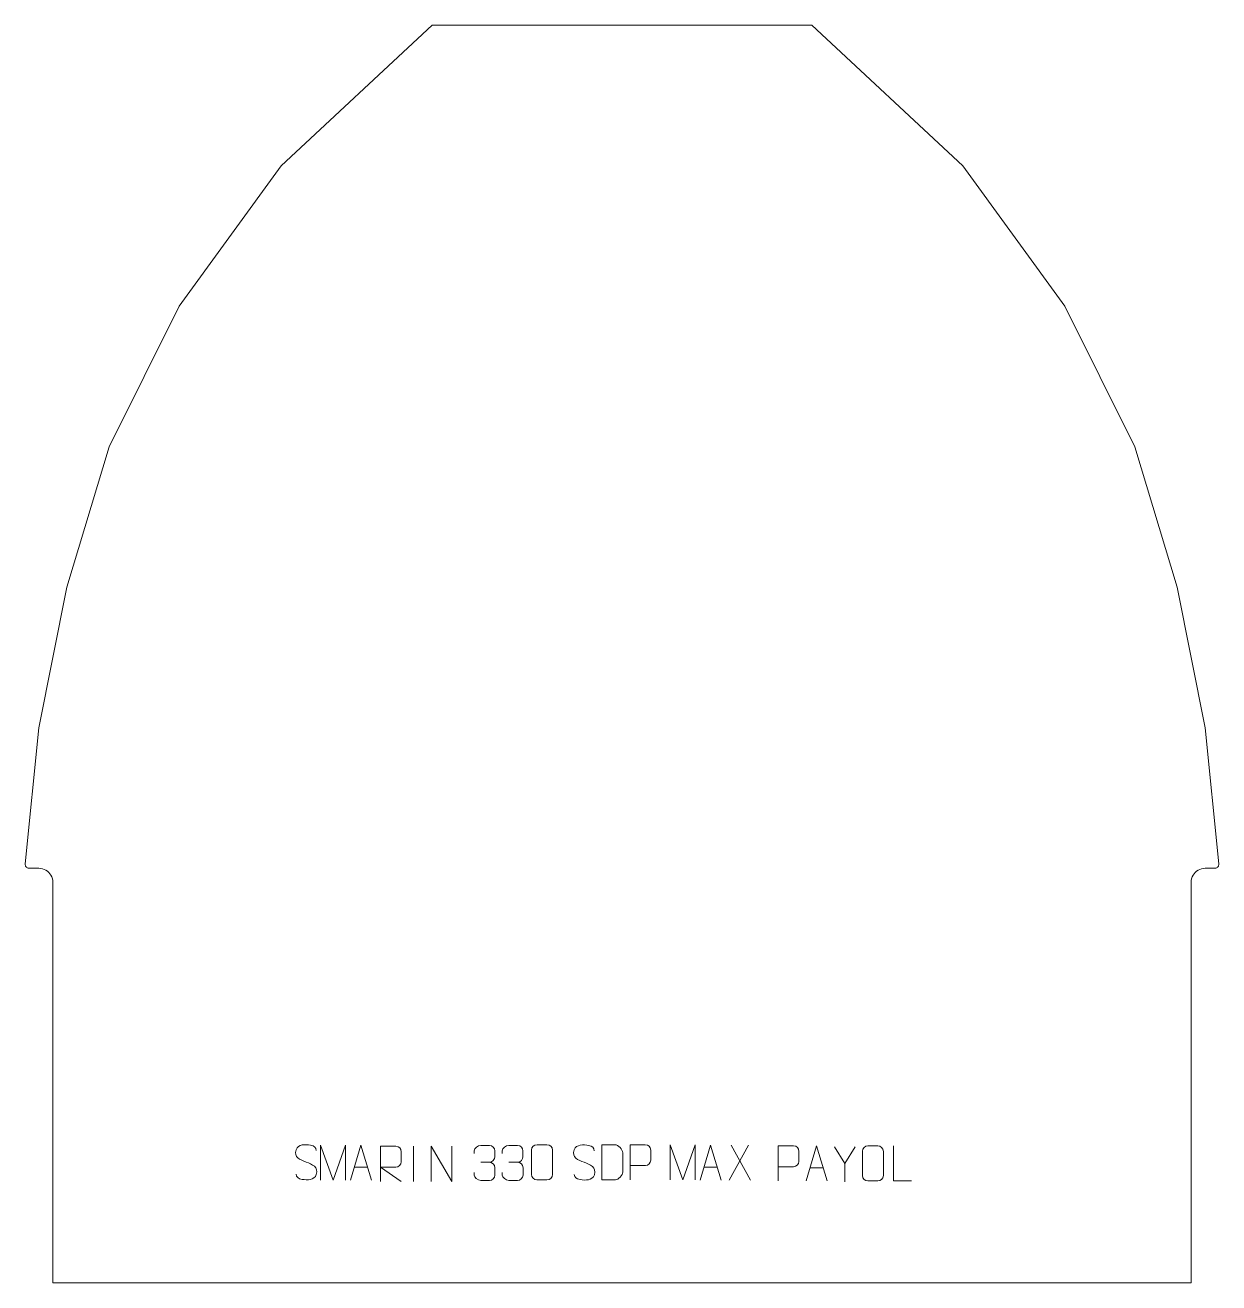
# Model space of a CAD drawing. Header units: millimetres. Extents: x -435 to 415, y 429 to 1324.
import ezdxf

# ---------------------------------------------------------------- set-up
doc = ezdxf.new("R2010")
doc.units = ezdxf.units.MM
doc.header["$MEASUREMENT"] = 0
doc.layers.add('layer 1', color=7, linetype='Continuous')

msp = doc.modelspace()

# ---------------------------------------------------------------- linework, layer by layer
at = {"layer": 'layer 1', "color": 242, "lineweight": 9}
msp.add_open_spline([(-145.0381, 1324.4146), (-145.0381, 1324.4146), (124.9628, 1324.4146), (124.9628, 1324.4146), (124.9628, 1324.4146), (124.9628, 1324.4146), (232.4624, 1224.414), (232.4624, 1224.414), (232.4624, 1224.414), (232.4624, 1224.414), (304.9628, 1124.4149), (304.9628, 1124.4149), (304.9628, 1124.4149), (304.9628, 1124.4149), (354.9626, 1024.4143), (354.9626, 1024.4143), (354.9626, 1024.4143), (354.9626, 1024.4143), (384.9621, 924.4152), (384.9621, 924.4152), (384.9621, 924.4152), (384.9621, 924.4152), (404.9619, 824.4146), (404.9619, 824.4146), (404.9619, 824.4146), (404.9619, 824.4146), (414.6454, 727.5731), (414.6454, 727.5731), (414.6454, 727.5731), (414.6454, 727.5731), (414.6582, 727.1737), (414.6582, 727.1737), (414.6582, 727.1737), (414.6582, 727.1737), (414.6146, 726.7774), (414.6146, 726.7774), (414.6146, 726.7774), (414.6146, 726.7774), (414.5167, 726.3903), (414.5167, 726.3903), (414.5167, 726.3903), (414.5167, 726.3903), (414.365, 726.0197), (414.365, 726.0197), (414.365, 726.0197), (414.365, 726.0197), (414.1645, 725.6741), (414.1645, 725.6741), (414.1645, 725.6741), (414.1645, 725.6741), (413.9184, 725.3614), (413.9184, 725.3614), (413.9184, 725.3614), (413.9184, 725.3614), (413.6288, 725.083), (413.6288, 725.083), (413.6288, 725.083), (413.6288, 725.083), (413.3053, 724.8497), (413.3053, 724.8497), (413.3053, 724.8497), (413.3053, 724.8497), (412.9525, 724.6616), (412.9525, 724.6616), (412.9525, 724.6616), (412.9525, 724.6616), (412.5783, 724.5257), (412.5783, 724.5257), (412.5783, 724.5257), (412.5783, 724.5257), (412.1856, 724.4426), (412.1856, 724.4426), (412.1856, 724.4426), (412.1856, 724.4426), (411.7877, 724.4155), (411.7877, 724.4155), (411.7877, 724.4155), (411.7877, 724.4155), (404.9619, 724.4155), (404.9619, 724.4155), (404.9619, 724.4155), (404.9619, 724.4155), (403.6561, 724.3288), (403.6561, 724.3288), (403.6561, 724.3288), (403.6561, 724.3288), (402.3739, 724.0756), (402.3739, 724.0756), (402.3739, 724.0756), (402.3739, 724.0756), (401.1347, 723.6541), (401.1347, 723.6541), (401.1347, 723.6541), (401.1347, 723.6541), (399.9612, 723.0753), (399.9612, 723.0753), (399.9612, 723.0753), (399.9612, 723.0753), (398.8742, 722.3483), (398.8742, 722.3483), (398.8742, 722.3483), (398.8742, 722.3483), (397.8905, 721.4855), (397.8905, 721.4855), (397.8905, 721.4855), (397.8905, 721.4855), (397.0276, 720.5032), (397.0276, 720.5032), (397.0276, 720.5032), (397.0276, 720.5032), (396.3022, 719.4148), (396.3022, 719.4148), (396.3022, 719.4148), (396.3022, 719.4148), (395.7233, 718.2428), (395.7233, 718.2428), (395.7233, 718.2428), (395.7233, 718.2428), (395.3018, 717.0036), (395.3018, 717.0036), (395.3018, 717.0036), (395.3018, 717.0036), (395.0471, 715.7194), (395.0471, 715.7194), (395.0471, 715.7194), (395.0471, 715.7194), (394.962, 714.4156), (394.962, 714.4156), (394.962, 714.4156), (394.962, 714.4156), (394.962, 429.4158), (394.962, 429.4158), (394.962, 429.4158), (394.962, 429.4158), (-415.0373, 429.4158), (-415.0373, 429.4158), (-415.0373, 429.4158), (-415.0373, 429.4158), (-415.0373, 714.4156), (-415.0373, 714.4156), (-415.0373, 714.4156), (-415.0373, 714.4156), (-415.124, 715.7194), (-415.124, 715.7194), (-415.124, 715.7194), (-415.124, 715.7194), (-415.3788, 717.0036), (-415.3788, 717.0036), (-415.3788, 717.0036), (-415.3788, 717.0036), (-415.7987, 718.2428), (-415.7987, 718.2428), (-415.7987, 718.2428), (-415.7987, 718.2428), (-416.3775, 719.4148), (-416.3775, 719.4148), (-416.3775, 719.4148), (-416.3775, 719.4148), (-417.1045, 720.5032), (-417.1045, 720.5032), (-417.1045, 720.5032), (-417.1045, 720.5032), (-417.9673, 721.4855), (-417.9673, 721.4855), (-417.9673, 721.4855), (-417.9673, 721.4855), (-418.9491, 722.3483), (-418.9491, 722.3483), (-418.9491, 722.3483), (-418.9491, 722.3483), (-420.038, 723.0753), (-420.038, 723.0753), (-420.038, 723.0753), (-420.038, 723.0753), (-421.21, 723.6541), (-421.21, 723.6541), (-421.21, 723.6541), (-421.21, 723.6541), (-422.4492, 724.0756), (-422.4492, 724.0756), (-422.4492, 724.0756), (-422.4492, 724.0756), (-423.7329, 724.3288), (-423.7329, 724.3288), (-423.7329, 724.3288), (-423.7329, 724.3288), (-425.0372, 724.4155), (-425.0372, 724.4155), (-425.0372, 724.4155), (-425.0372, 724.4155), (-431.863, 724.4155), (-431.863, 724.4155), (-431.863, 724.4155), (-431.863, 724.4155), (-432.2624, 724.4426), (-432.2624, 724.4426), (-432.2624, 724.4426), (-432.2624, 724.4426), (-432.6531, 724.5257), (-432.6531, 724.5257), (-432.6531, 724.5257), (-432.6531, 724.5257), (-433.0294, 724.6616), (-433.0294, 724.6616), (-433.0294, 724.6616), (-433.0294, 724.6616), (-433.3821, 724.8497), (-433.3821, 724.8497), (-433.3821, 724.8497), (-433.3821, 724.8497), (-433.7056, 725.083), (-433.7056, 725.083), (-433.7056, 725.083), (-433.7056, 725.083), (-433.9932, 725.3614), (-433.9932, 725.3614), (-433.9932, 725.3614), (-433.9932, 725.3614), (-434.2392, 725.6741), (-434.2392, 725.6741), (-434.2392, 725.6741), (-434.2392, 725.6741), (-434.4403, 726.0197), (-434.4403, 726.0197), (-434.4403, 726.0197), (-434.4403, 726.0197), (-434.5921, 726.3903), (-434.5921, 726.3903), (-434.5921, 726.3903), (-434.5921, 726.3903), (-434.69, 726.7774), (-434.69, 726.7774), (-434.69, 726.7774), (-434.69, 726.7774), (-434.7329, 727.1737), (-434.7329, 727.1737), (-434.7329, 727.1737), (-434.7329, 727.1737), (-434.7223, 727.5731), (-434.7223, 727.5731), (-434.7223, 727.5731), (-434.7223, 727.5731), (-425.0372, 824.4146), (-425.0372, 824.4146), (-425.0372, 824.4146), (-425.0372, 824.4146), (-405.0375, 924.4152), (-405.0375, 924.4152), (-405.0375, 924.4152), (-405.0375, 924.4152), (-375.0373, 1024.4143), (-375.0373, 1024.4143), (-375.0373, 1024.4143), (-375.0373, 1024.4143), (-325.0381, 1124.4149), (-325.0381, 1124.4149), (-325.0381, 1124.4149), (-325.0381, 1124.4149), (-252.5372, 1224.414), (-252.5372, 1224.414), (-252.5372, 1224.414), (-252.5372, 1224.414), (-145.0381, 1324.4146), (-145.0381, 1324.4146)], degree=3, knots=[0, 0, 0, 0, 0.01492537, 0.01492537, 0.01492537, 0.01492537, 0.02985075, 0.02985075, 0.02985075, 0.02985075, 0.04477612, 0.04477612, 0.04477612, 0.04477612, 0.05970149, 0.05970149, 0.05970149, 0.05970149, 0.07462687, 0.07462687, 0.07462687, 0.07462687, 0.08955224, 0.08955224, 0.08955224, 0.08955224, 0.10447761, 0.10447761, 0.10447761, 0.10447761, 0.11940299, 0.11940299, 0.11940299, 0.11940299, 0.13432836, 0.13432836, 0.13432836, 0.13432836, 0.14925373, 0.14925373, 0.14925373, 0.14925373, 0.1641791, 0.1641791, 0.1641791, 0.1641791, 0.17910448, 0.17910448, 0.17910448, 0.17910448, 0.19402985, 0.19402985, 0.19402985, 0.19402985, 0.20895522, 0.20895522, 0.20895522, 0.20895522, 0.2238806, 0.2238806, 0.2238806, 0.2238806, 0.23880597, 0.23880597, 0.23880597, 0.23880597, 0.25373134, 0.25373134, 0.25373134, 0.25373134, 0.26865672, 0.26865672, 0.26865672, 0.26865672, 0.28358209, 0.28358209, 0.28358209, 0.28358209, 0.29850746, 0.29850746, 0.29850746, 0.29850746, 0.31343284, 0.31343284, 0.31343284, 0.31343284, 0.32835821, 0.32835821, 0.32835821, 0.32835821, 0.34328358, 0.34328358, 0.34328358, 0.34328358, 0.35820896, 0.35820896, 0.35820896, 0.35820896, 0.37313433, 0.37313433, 0.37313433, 0.37313433, 0.3880597, 0.3880597, 0.3880597, 0.3880597, 0.40298507, 0.40298507, 0.40298507, 0.40298507, 0.41791045, 0.41791045, 0.41791045, 0.41791045, 0.43283582, 0.43283582, 0.43283582, 0.43283582, 0.44776119, 0.44776119, 0.44776119, 0.44776119, 0.46268657, 0.46268657, 0.46268657, 0.46268657, 0.47761194, 0.47761194, 0.47761194, 0.47761194, 0.49253731, 0.49253731, 0.49253731, 0.49253731, 0.50746269, 0.50746269, 0.50746269, 0.50746269, 0.52238806, 0.52238806, 0.52238806, 0.52238806, 0.53731343, 0.53731343, 0.53731343, 0.53731343, 0.55223881, 0.55223881, 0.55223881, 0.55223881, 0.56716418, 0.56716418, 0.56716418, 0.56716418, 0.58208955, 0.58208955, 0.58208955, 0.58208955, 0.59701493, 0.59701493, 0.59701493, 0.59701493, 0.6119403, 0.6119403, 0.6119403, 0.6119403, 0.62686567, 0.62686567, 0.62686567, 0.62686567, 0.64179104, 0.64179104, 0.64179104, 0.64179104, 0.65671642, 0.65671642, 0.65671642, 0.65671642, 0.67164179, 0.67164179, 0.67164179, 0.67164179, 0.68656716, 0.68656716, 0.68656716, 0.68656716, 0.70149254, 0.70149254, 0.70149254, 0.70149254, 0.71641791, 0.71641791, 0.71641791, 0.71641791, 0.73134328, 0.73134328, 0.73134328, 0.73134328, 0.74626866, 0.74626866, 0.74626866, 0.74626866, 0.76119403, 0.76119403, 0.76119403, 0.76119403, 0.7761194, 0.7761194, 0.7761194, 0.7761194, 0.79104478, 0.79104478, 0.79104478, 0.79104478, 0.80597015, 0.80597015, 0.80597015, 0.80597015, 0.82089552, 0.82089552, 0.82089552, 0.82089552, 0.8358209, 0.8358209, 0.8358209, 0.8358209, 0.85074627, 0.85074627, 0.85074627, 0.85074627, 0.86567164, 0.86567164, 0.86567164, 0.86567164, 0.88059701, 0.88059701, 0.88059701, 0.88059701, 0.89552239, 0.89552239, 0.89552239, 0.89552239, 0.91044776, 0.91044776, 0.91044776, 0.91044776, 0.92537313, 0.92537313, 0.92537313, 0.92537313, 0.94029851, 0.94029851, 0.94029851, 0.94029851, 0.95522388, 0.95522388, 0.95522388, 0.95522388, 0.97014925, 0.97014925, 0.97014925, 0.97014925, 1, 1, 1, 1], dxfattribs=at)
at = {"layer": 'layer 1', "color": 250, "lineweight": 9}
for points, knots in [([(-234.7637, 515.4022), (-239.012, 516.8726), (-243.9201, 518.6684), (-241.915, 524.1887), (-241.915, 524.1887), (-240.4115, 528.3286), (-235.1979, 527.9401), (-231.5943, 527.339), (-231.5943, 527.339), (-228.7337, 526.8618), (-227.869, 525.6486), (-227.5584, 523.5645)], [0, 0, 0, 0, 0.25, 0.25, 0.25, 0.25, 0.5, 0.5, 0.5, 0.5, 1, 1, 1, 1]), ([(-36.9322, 515.2429), (-41.1805, 516.7133), (-46.0886, 518.5091), (-44.0835, 524.0294), (-44.0835, 524.0294), (-42.58, 528.1693), (-37.3664, 527.7808), (-33.7628, 527.1797), (-33.7628, 527.1797), (-30.9022, 526.7025), (-30.0375, 525.4893), (-29.7269, 523.4052)], [0, 0, 0, 0, 0.25, 0.25, 0.25, 0.25, 0.5, 0.5, 0.5, 0.5, 1, 1, 1, 1]), ([(-36.9322, 515.2429), (-41.1805, 516.7133), (-46.0886, 518.5091), (-44.0835, 524.0294), (-44.0835, 524.0294), (-42.58, 528.1693), (-37.3664, 527.7808), (-33.7628, 527.1797), (-33.7628, 527.1797), (-30.9022, 526.7025), (-30.0375, 525.4893), (-29.7269, 523.4052)], [0, 0, 0, 0, 0.25, 0.25, 0.25, 0.25, 0.5, 0.5, 0.5, 0.5, 1, 1, 1, 1]), ([(-224.5329, 502.4814), (-224.5329, 502.4814), (-224.5329, 527.4393), (-224.5329, 527.4393), (-224.5329, 527.4393), (-224.5329, 527.4393), (-215.6078, 502.4814), (-215.6078, 502.4814), (-215.6078, 502.4814), (-215.6078, 502.4814), (-206.8479, 527.4388), (-206.8479, 527.4388), (-206.8479, 527.4388), (-206.8479, 527.4388), (-206.8479, 502.4814), (-206.8479, 502.4814)], [0, 0, 0, 0, 0.2, 0.2, 0.2, 0.2, 0.4, 0.4, 0.4, 0.4, 0.6, 0.6, 0.6, 0.6, 1, 1, 1, 1]), ([(-203.1609, 502.4836), (-203.1609, 502.4836), (-195.7899, 527.4371), (-195.7899, 527.4371), (-195.7899, 527.4371), (-195.7899, 527.4371), (-188.22, 502.4836), (-188.22, 502.4836)], [0, 0, 0, 0, 0.33333333, 0.33333333, 0.33333333, 0.33333333, 1, 1, 1, 1]), ([(-181.7783, 501.6409), (-181.7783, 501.6409), (-181.7783, 526.5944), (-181.7783, 526.5944), (-181.7783, 526.5944), (-178.1835, 526.5944), (-174.588, 526.5944), (-170.9928, 526.5944), (-170.9928, 526.5944), (-168.6675, 526.5567), (-167.1102, 525.0667), (-167.1143, 522.7003), (-167.1143, 522.7003), (-167.1147, 520.6648), (-167.1147, 517.6054), (-167.1143, 515.5694), (-167.1143, 515.5694), (-167.1208, 513.6939), (-168.9331, 511.7521), (-170.9426, 511.733), (-170.9426, 511.733), (-170.9426, 511.733), (-181.7783, 511.733), (-181.7783, 511.733), (-181.7783, 511.733), (-181.7783, 511.733), (-167.1236, 501.6409), (-167.1236, 501.6409)], [0, 0, 0, 0, 0.125, 0.125, 0.125, 0.125, 0.25, 0.25, 0.25, 0.25, 0.375, 0.375, 0.375, 0.375, 0.5, 0.5, 0.5, 0.5, 0.625, 0.625, 0.625, 0.625, 0.75, 0.75, 0.75, 0.75, 1, 1, 1, 1]), ([(-145.7736, 501.6409), (-145.7736, 501.6409), (-145.7736, 526.5944), (-145.7736, 526.5944), (-145.7736, 526.5944), (-145.7736, 526.5944), (-131.1188, 501.6409), (-131.1188, 501.6409), (-131.1188, 501.6409), (-131.1188, 501.6409), (-131.1188, 526.5944), (-131.1188, 526.5944)], [0, 0, 0, 0, 0.25, 0.25, 0.25, 0.25, 0.5, 0.5, 0.5, 0.5, 1, 1, 1, 1]), ([(-115.2259, 521.4881), (-115.2259, 521.4881), (-115.2259, 523.3453), (-115.2259, 523.3453), (-115.2259, 523.3453), (-115.2402, 525.0872), (-112.5757, 527.2053), (-110.5166, 527.1826), (-110.5166, 527.1826), (-108.4525, 527.1826), (-106.3885, 527.1826), (-104.3248, 527.1826), (-104.3248, 527.1826), (-102.1303, 527.1914), (-100.532, 525.3446), (-100.4876, 523.4325), (-100.4876, 523.4325), (-100.488, 521.9974), (-100.488, 520.5623), (-100.4876, 519.1268), (-100.4876, 519.1268), (-100.5362, 517.4733), (-102.1388, 515.2433), (-104.3371, 515.2533), (-104.3371, 515.2533), (-102.1334, 515.2421), (-100.5254, 513.4389), (-100.4714, 511.3794), (-100.4714, 511.3794), (-100.4718, 509.5947), (-100.4718, 507.81), (-100.4714, 506.0249), (-100.4714, 506.0249), (-100.4613, 503.9635), (-102.5162, 502.2004), (-104.3371, 502.2085), (-104.3371, 502.2085), (-106.4024, 502.2088), (-108.4676, 502.2088), (-110.5332, 502.2085), (-110.5332, 502.2085), (-112.7018, 502.22), (-115.2328, 504.6202), (-115.2514, 506.082), (-115.2514, 506.082), (-115.2514, 506.082), (-115.2514, 507.9906), (-115.2514, 507.9906)], [0, 0, 0, 0, 0.07692308, 0.07692308, 0.07692308, 0.07692308, 0.15384615, 0.15384615, 0.15384615, 0.15384615, 0.23076923, 0.23076923, 0.23076923, 0.23076923, 0.30769231, 0.30769231, 0.30769231, 0.30769231, 0.38461538, 0.38461538, 0.38461538, 0.38461538, 0.46153846, 0.46153846, 0.46153846, 0.46153846, 0.53846154, 0.53846154, 0.53846154, 0.53846154, 0.61538462, 0.61538462, 0.61538462, 0.61538462, 0.69230769, 0.69230769, 0.69230769, 0.69230769, 0.76923077, 0.76923077, 0.76923077, 0.76923077, 0.84615385, 0.84615385, 0.84615385, 0.84615385, 1, 1, 1, 1]), ([(-95.2259, 521.4881), (-95.2259, 521.4881), (-95.2259, 523.3453), (-95.2259, 523.3453), (-95.2259, 523.3453), (-95.2402, 525.0872), (-92.5757, 527.2053), (-90.5166, 527.1826), (-90.5166, 527.1826), (-88.4525, 527.1826), (-86.3885, 527.1826), (-84.3248, 527.1826), (-84.3248, 527.1826), (-82.1303, 527.1914), (-80.532, 525.3446), (-80.4876, 523.4325), (-80.4876, 523.4325), (-80.488, 521.9974), (-80.488, 520.5623), (-80.4876, 519.1268), (-80.4876, 519.1268), (-80.5362, 517.4733), (-82.1388, 515.2433), (-84.3371, 515.2533), (-84.3371, 515.2533), (-82.1334, 515.2421), (-80.5254, 513.4389), (-80.4714, 511.3794), (-80.4714, 511.3794), (-80.4718, 509.5947), (-80.4718, 507.81), (-80.4714, 506.0249), (-80.4714, 506.0249), (-80.4613, 503.9635), (-82.5162, 502.2004), (-84.3371, 502.2085), (-84.3371, 502.2085), (-86.4024, 502.2088), (-88.4676, 502.2088), (-90.5332, 502.2085), (-90.5332, 502.2085), (-92.7018, 502.22), (-95.2328, 504.6202), (-95.2514, 506.082), (-95.2514, 506.082), (-95.2514, 506.082), (-95.2514, 507.9906), (-95.2514, 507.9906)], [0, 0, 0, 0, 0.07692308, 0.07692308, 0.07692308, 0.07692308, 0.15384615, 0.15384615, 0.15384615, 0.15384615, 0.23076923, 0.23076923, 0.23076923, 0.23076923, 0.30769231, 0.30769231, 0.30769231, 0.30769231, 0.38461538, 0.38461538, 0.38461538, 0.38461538, 0.46153846, 0.46153846, 0.46153846, 0.46153846, 0.53846154, 0.53846154, 0.53846154, 0.53846154, 0.61538462, 0.61538462, 0.61538462, 0.61538462, 0.69230769, 0.69230769, 0.69230769, 0.69230769, 0.76923077, 0.76923077, 0.76923077, 0.76923077, 0.84615385, 0.84615385, 0.84615385, 0.84615385, 1, 1, 1, 1]), ([(-70.5129, 527.7422), (-68.1468, 527.7422), (-65.7803, 527.7422), (-63.4138, 527.7422), (-63.4138, 527.7422), (-61.4333, 527.7778), (-59.4073, 526.2835), (-59.3802, 523.8414), (-59.3802, 523.8414), (-59.3806, 518.084), (-59.3806, 512.3262), (-59.3802, 506.568), (-59.3802, 506.568), (-59.5223, 504.2404), (-61.2287, 502.7581), (-63.4138, 502.7473), (-63.4138, 502.7473), (-65.7862, 502.7477), (-68.1586, 502.7477), (-70.5306, 502.7473), (-70.5306, 502.7473), (-72.4891, 502.6417), (-74.4955, 504.5296), (-74.4841, 506.5506), (-74.4841, 506.5506), (-74.4837, 512.3312), (-74.4837, 518.1115), (-74.4841, 523.8913), (-74.4841, 523.8913), (-74.4798, 526.0333), (-72.7027, 527.7558), (-70.5129, 527.7422)], [0, 0, 0, 0, 0.11111111, 0.11111111, 0.11111111, 0.11111111, 0.22222222, 0.22222222, 0.22222222, 0.22222222, 0.33333333, 0.33333333, 0.33333333, 0.33333333, 0.44444444, 0.44444444, 0.44444444, 0.44444444, 0.55555556, 0.55555556, 0.55555556, 0.55555556, 0.66666667, 0.66666667, 0.66666667, 0.66666667, 0.77777778, 0.77777778, 0.77777778, 0.77777778, 1, 1, 1, 1]), ([(-24.3245, 502.7942), (-21.9927, 502.7946), (-17.0425, 502.7706), (-14.711, 502.7703), (-14.711, 502.7703), (-12.786, 502.6649), (-9.4674, 506.2065), (-9.4786, 508.2238), (-9.4786, 508.2238), (-9.479, 513.9939), (-9.479, 516.1636), (-9.4786, 521.9329), (-9.4786, 521.9329), (-9.4829, 524.071), (-12.8574, 527.7311), (-15.0098, 527.7176), (-15.0098, 527.7176), (-17.3355, 527.7176), (-22.0598, 527.7176), (-24.3859, 527.7176), (-24.3859, 527.7176), (-24.3855, 521.9707), (-24.3242, 508.5415), (-24.3245, 502.7942)], [0, 0, 0, 0, 0.14285714, 0.14285714, 0.14285714, 0.14285714, 0.28571429, 0.28571429, 0.28571429, 0.28571429, 0.42857143, 0.42857143, 0.42857143, 0.42857143, 0.57142857, 0.57142857, 0.57142857, 0.57142857, 0.71428571, 0.71428571, 0.71428571, 0.71428571, 1, 1, 1, 1]), ([(-4.2643, 502.766), (-4.2643, 502.766), (-4.2643, 527.7196), (-4.2643, 527.7196), (-4.2643, 527.7196), (-0.6693, 527.7196), (2.926, 527.7196), (6.5214, 527.7196), (6.5214, 527.7196), (8.8466, 527.6817), (10.404, 526.1916), (10.3998, 523.8255), (10.3998, 523.8255), (10.3994, 521.7898), (10.3994, 518.7305), (10.3998, 516.6945), (10.3998, 516.6945), (10.3933, 514.8191), (8.5811, 512.8772), (6.5715, 512.8581), (6.5715, 512.8581), (6.5715, 512.8581), (-4.2643, 512.8581), (-4.2643, 512.8581)], [0, 0, 0, 0, 0.14285714, 0.14285714, 0.14285714, 0.14285714, 0.28571429, 0.28571429, 0.28571429, 0.28571429, 0.42857143, 0.42857143, 0.42857143, 0.42857143, 0.57142857, 0.57142857, 0.57142857, 0.57142857, 0.71428571, 0.71428571, 0.71428571, 0.71428571, 1, 1, 1, 1]), ([(24.2253, 502.7639), (24.2253, 502.7639), (24.2253, 527.7218), (24.2253, 527.7218), (24.2253, 527.7218), (24.2253, 527.7218), (33.1504, 502.7639), (33.1504, 502.7639), (33.1504, 502.7639), (33.1504, 502.7639), (41.9103, 527.7213), (41.9103, 527.7213), (41.9103, 527.7213), (41.9103, 527.7213), (41.9103, 502.7639), (41.9103, 502.7639)], [0, 0, 0, 0, 0.2, 0.2, 0.2, 0.2, 0.4, 0.4, 0.4, 0.4, 0.6, 0.6, 0.6, 0.6, 1, 1, 1, 1]), ([(45.6574, 502.4469), (45.6574, 502.4469), (53.0284, 527.4004), (53.0284, 527.4004), (53.0284, 527.4004), (53.0284, 527.4004), (60.5983, 502.4469), (60.5983, 502.4469)], [0, 0, 0, 0, 0.33333333, 0.33333333, 0.33333333, 0.33333333, 1, 1, 1, 1]), ([(101.1671, 501.9142), (101.1671, 501.9142), (101.1671, 526.8678), (101.1671, 526.8678), (101.1671, 526.8678), (104.7621, 526.8678), (108.3574, 526.8678), (111.9528, 526.8678), (111.9528, 526.8678), (114.278, 526.8299), (115.8354, 525.3398), (115.8312, 522.9737), (115.8312, 522.9737), (115.8308, 520.938), (115.8308, 517.8787), (115.8312, 515.8427), (115.8312, 515.8427), (115.8247, 513.9673), (114.0125, 512.0254), (112.0029, 512.0063), (112.0029, 512.0063), (112.0029, 512.0063), (101.1671, 512.0063), (101.1671, 512.0063)], [0, 0, 0, 0, 0.14285714, 0.14285714, 0.14285714, 0.14285714, 0.28571429, 0.28571429, 0.28571429, 0.28571429, 0.42857143, 0.42857143, 0.42857143, 0.42857143, 0.57142857, 0.57142857, 0.57142857, 0.57142857, 0.71428571, 0.71428571, 0.71428571, 0.71428571, 1, 1, 1, 1]), ([(121.0287, 501.9143), (121.0287, 501.9143), (128.3997, 526.8678), (128.3997, 526.8678), (128.3997, 526.8678), (128.3997, 526.8678), (135.9696, 501.9143), (135.9696, 501.9143)], [0, 0, 0, 0, 0.33333333, 0.33333333, 0.33333333, 0.33333333, 1, 1, 1, 1]), ([(155.8215, 526.2897), (155.8215, 526.2897), (148.4991, 514.391), (148.4991, 514.391), (148.4991, 514.391), (148.4991, 514.391), (148.4998, 501.3361), (148.4998, 501.3361)], [0, 0, 0, 0, 0.33333333, 0.33333333, 0.33333333, 0.33333333, 1, 1, 1, 1]), ([(164.9795, 526.8675), (167.3052, 526.8675), (169.6313, 526.8675), (171.9574, 526.8675), (171.9574, 526.8675), (173.904, 526.9031), (175.8954, 525.4115), (175.9221, 522.9739), (175.9221, 522.9739), (175.9217, 517.227), (175.9217, 511.4797), (175.9221, 505.732), (175.9221, 505.732), (175.7823, 503.4086), (174.1051, 501.929), (171.9574, 501.9182), (171.9574, 501.9182), (169.6255, 501.9186), (167.2936, 501.9186), (164.9621, 501.9182), (164.9621, 501.9182), (163.0371, 501.8128), (161.065, 503.6973), (161.0762, 505.7146), (161.0762, 505.7146), (161.0765, 511.4847), (161.0765, 517.2544), (161.0762, 523.0237), (161.0762, 523.0237), (161.0804, 525.1618), (162.8271, 526.881), (164.9795, 526.8675)], [0, 0, 0, 0, 0.11111111, 0.11111111, 0.11111111, 0.11111111, 0.22222222, 0.22222222, 0.22222222, 0.22222222, 0.33333333, 0.33333333, 0.33333333, 0.33333333, 0.44444444, 0.44444444, 0.44444444, 0.44444444, 0.55555556, 0.55555556, 0.55555556, 0.55555556, 0.66666667, 0.66666667, 0.66666667, 0.66666667, 0.77777778, 0.77777778, 0.77777778, 0.77777778, 1, 1, 1, 1]), ([(196.0255, 501.8924), (196.0255, 501.8924), (183.0764, 501.8924), (183.0764, 501.8924), (183.0764, 501.8924), (183.0764, 501.8924), (183.0764, 526.846), (183.0764, 526.846)], [0, 0, 0, 0, 0.33333333, 0.33333333, 0.33333333, 0.33333333, 1, 1, 1, 1]), ([(-234.7637, 515.4021), (-230.7451, 513.7554), (-225.7156, 511.8671), (-227.5496, 506.5068), (-227.5496, 506.5068), (-229.0094, 502.2404), (-233.9202, 502.4971), (-237.6463, 503.0518), (-237.6463, 503.0518), (-240.3963, 503.4616), (-241.6172, 504.6751), (-241.9952, 506.7873)], [0, 0, 0, 0, 0.25, 0.25, 0.25, 0.25, 0.5, 0.5, 0.5, 0.5, 1, 1, 1, 1]), ([(-36.9322, 515.2428), (-32.9136, 513.5961), (-27.8841, 511.7078), (-29.7181, 506.3475), (-29.7181, 506.3475), (-31.1779, 502.0811), (-36.0887, 502.3378), (-39.8148, 502.8925), (-39.8148, 502.8925), (-42.5648, 503.3023), (-43.7857, 504.5158), (-44.1637, 506.628)], [0, 0, 0, 0, 0.25, 0.25, 0.25, 0.25, 0.5, 0.5, 0.5, 0.5, 1, 1, 1, 1]), ([(-36.9322, 515.2428), (-32.9136, 513.5961), (-27.8841, 511.7078), (-29.7181, 506.3475), (-29.7181, 506.3475), (-31.1779, 502.0811), (-36.0887, 502.3378), (-39.8148, 502.8925), (-39.8148, 502.8925), (-42.5648, 503.3023), (-43.7857, 504.5158), (-44.1637, 506.628)], [0, 0, 0, 0, 0.25, 0.25, 0.25, 0.25, 0.5, 0.5, 0.5, 0.5, 1, 1, 1, 1])]:
    msp.add_open_spline(points, degree=3, knots=knots, dxfattribs=at)
for points in [[(-158.4462, 526.6047), (-158.4462, 526.6047), (-158.4462, 501.6306), (-158.4462, 501.6306)], [(79.9981, 527.3715), (79.9981, 527.3715), (66.2575, 502.4757), (66.2575, 502.4757)], [(67.7121, 527.3715), (67.7121, 527.3715), (81.4527, 502.418), (81.4527, 502.418)], [(148.4991, 514.391), (148.4991, 514.391), (141.1782, 526.2897), (141.1782, 526.2897)], [(-200.4383, 511.733), (-200.4383, 511.733), (-190.9426, 511.733), (-190.9426, 511.733)], [(-110.5162, 515.2429), (-110.5162, 515.2429), (-104.3198, 515.2429), (-104.3198, 515.2429)], [(-90.5162, 515.2429), (-90.5162, 515.2429), (-84.3198, 515.2429), (-84.3198, 515.2429)], [(48.38, 511.6963), (48.38, 511.6963), (57.8757, 511.6963), (57.8757, 511.6963)], [(123.7513, 511.1637), (123.7513, 511.1637), (133.247, 511.1637), (133.247, 511.1637)]]:
    msp.add_open_spline(points, degree=3, dxfattribs=at)

doc.saveas('drawing.dxf')
